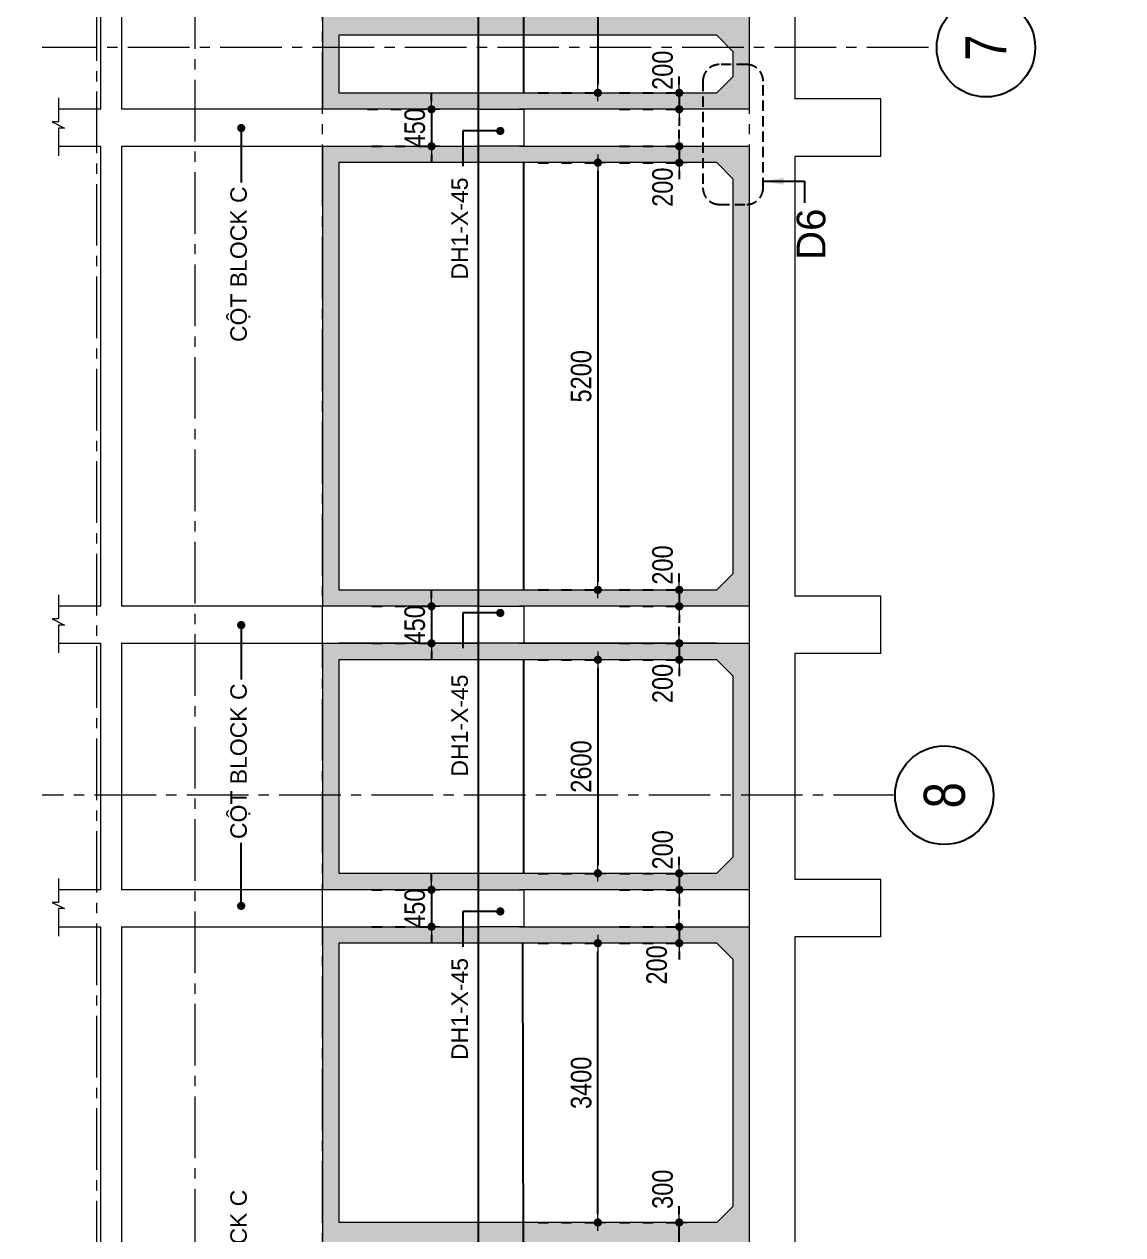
# Model space of a CAD drawing. Header units: millimetres. Extents: x -3021235 to -2791292, y 574414 to 656108.
# Drawn here: x -2916912 to -2903532, y 603510 to 618246 of the extents above; entities that cross this region are included whole.
import ezdxf
from ezdxf.enums import TextEntityAlignment as Align
from ezdxf.xclip import XClip

# ---------------------------------------------------------------- set-up
doc = ezdxf.new("R2010")
doc.units = ezdxf.units.MM
doc.header["$LTSCALE"] = 100
doc.header["$MEASUREMENT"] = 0
for name, pattern in [('A8-Chi tiet ramp doc$0$Grid Level$0$Center101', [13, 10, -1, 1, -1]), ('CENTER2', [1.125, 0.75, -0.125, 0.125, -0.125]), ('CHG_XX_Luoi truc$0$MB_Luoi truc$0$Center101', [13, 10, -1, 1, -1]), ('Grid level_tw b$0$Center101', [13, 10, -1, 1, -1]), ('Grid level_tw b$0$Grid A-F$0$Center101', [13, 10, -1, 1, -1]), ('Grid level_tw b$0$Hidden21', [3, 2, -1]), ('HIDDEN', [0.375, 0.25, -0.125]), ('HIDDEN5', [2.8375, 1.25, -1.5875])]:
    doc.linetypes.add(name, pattern=pattern)
doc.layers.get('0').update_dxf_attribs({"lineweight": 9})
doc.layers.get('Defpoints').update_dxf_attribs({"color": 254, "lineweight": 0})
for name, color, linetype, lineweight in [("'S_General_Dim_1", 1, 'Continuous', 18), ('CENTER', 8, 'CENTER2', 5), ('CHG_XX_Damsan_Ham 1$0$DGIONG', 4, 'Continuous', 13), ('Grid level_tw b$0$Basement CH', 252, 'Grid level_tw b$0$Hidden21', 9), ('S_Concrete_Cont_2 Normal', 2, 'Continuous', 13), ('S_Concrete_Hatch_252', 252, 'Continuous', 25)]:
    doc.layers.add(name, color=color, linetype=linetype, lineweight=lineweight)
for name, color, linetype in [('A14-Chi Tiet Be Nuoc SH+PCCC$0$Level', 94, 'Continuous'), ('A8-Chi tiet ramp doc$0$Grid Level$0$Podium Grid Line', 251, 'A8-Chi tiet ramp doc$0$Grid Level$0$Center101'), ('CHG_XX_Cot_Ham 1$0$mb_cot tang 1-3$0$Concrete Line', 6, 'Continuous'), ('CHG_XX_Luoi truc$0$Grid', 34, 'Continuous'), ('CHG_XX_Luoi truc$0$Grid Line', 251, 'CHG_XX_Luoi truc$0$MB_Luoi truc$0$Center101'), ('ChuNho', 7, 'Continuous'), ('DBao', 102, 'Continuous'), ('DGiong', 7, 'Continuous'), ('Dim 100', 14, 'Continuous'), ('Grid level_tw b$0$Basement Grid Line', 250, 'Grid level_tw b$0$Center101'), ('Grid level_tw b$0$Grid Line', 251, 'Grid level_tw b$0$Grid A-F$0$Center101'), ('Ky hieu Truc', 1, 'Continuous'), ('mb_cot ham 2$0$Concrete Hatch', 218, 'Continuous'), ('mb_cot ham 2$0$Concrete Line', 6, 'Continuous'), ('mb_cot ham 2$0$Concrete Solid', 216, 'Continuous')]:
    doc.layers.add(name, color=color, linetype=linetype)
doc.styles.add('ARIAL', font='ARIALN.TTF')
doc.styles.add('CHG_XX_Luoi truc$0$MB_Luoi truc$0$Grid A-F$0$VNI-HelveCB', font='VHELVCB_0.TTF')
doc.styles.add('CHU GHI CHU', font='arial.ttf', dxfattribs={"height": 200})
doc.styles.add('Grid Line 200$0$VNI-HelveCB', font='VHELVCB_0.TTF')
doc.dimstyles.new('RHE_100', dxfattribs={"dimscale": 100, "dimtxt": 2.5, "dimasz": 1, "dimexe": 0, "dimexo": 0, "dimgap": 0.75, "dimtad": 1, "dimdec": 0, "dimrnd": 10, "dimzin": 9, "dimdsep": 46, "dimtxsty": 'ARIAL', "dimblk1": 'DIMDOT', "dimblk2": 'DIMDOT', "dimsah": 1, "dimcen": 2, "dimdle": 3, "dimclre": 8, "dimclrt": 2, "dimadec": 0, "dimazin": 0, "dimtfac": 1, "dimtdec": 0, "dimtix": 1, "dimtmove": 2, "dimatfit": 3, "dimldrblk": 'DIMPIJL', "dimfxl": 1, "dimtvp": 1.8, "dimtolj": 1, "dimtzin": 0, "dimarcsym": 0})
pattern_1 = [(140, (-2335649.36, 3528780.3), (20.708205, 236.69586), [24.75, -272.25]), (85, (-2335649.36, 3528780.3), (-248.223404, -45.78794), [19.8, -217.8]), (190.4514445, (-2335647.64, 3528800.02), (-227.515197, 190.90792), [21.034263, -231.376897]), (136.1842, (-2335715.36, 3528780.3), (54.621363, 352.18964), [37.125, -408.375]), (186.635635, (-2335710.8, 3528809.64), (-321.45914, 308.438442), [31.551413, -347.06554]), (81.184164, (-2335715.36, 3528780.3), (-321.45914, 308.43844), [29.7, -326.7]), (111, (-2335698.86, 3528813.3), (132.864234, 196.979327), [24.75, -272.25]), (56, (-2335698.86, 3528813.3), (-239.299515, 80.29406), [19.8, -217.8]), (161.451445, (-2335687.8, 3528829.7), (-106.43528, 277.273384), [21.034263, -231.376897]), (127.5, (-2335649.36, 3528780.29), (-109.8549718, 4.0127523), [0, -215.16, 0, -221.1, 0, -218.625]), (97.5, (-2335649.36, 3528780.29), (-130.155865, 86.8129474), [0, -126.06, 0, -210.21, 0, -83.325]), (57.5, (-2335649.36, 3528706.7), (7.4431077, 176.161404), [0, -82.5, 0, -257.4, 0, -341.55]), (47.5, (-2335649.36, 3528673.7), (-33.034644, 192.451436), [0, -107.25, 0, -170.94, 0, -242.55])]

# ---------------------------------------------------------------- blocks, each defined once
blk = doc.blocks.new('DIMDOT')
for p, q in [((1, 0), (-1, 0)), ((0, -1), (0, 1))]:
    blk.add_line(p, q)
at = {"const_width": 0.5}
blk.add_lwpolyline([(-0.25, 0, 1), (0.25, 0, 1)], format="xyb", close=True, dxfattribs=at)
blk = doc.blocks.new('*D238')
at = {"layer": "'S_General_Dim_1", "color": 8, "linetype": 'HIDDEN5', "lineweight": -2, "transparency": 16777216}
for p, q in [((-2910653, 623060), (-2909925, 623060)), ((-2910653, 617410), (-2909925, 617410))]:
    blk.add_line(p, q, dxfattribs=at)
at = {"layer": "'S_General_Dim_1", "color": 0, "lineweight": -2, "transparency": 16777216}
blk.add_line((-2909925, 622960), (-2909925, 617510), dxfattribs=at)
at = {"layer": 'Defpoints', "color": 0, "transparency": 16777216}
for p in [(-2910653, 623060), (-2910653, 617410), (-2909925, 617410)]:
    blk.add_point(p, dxfattribs=at)
at = {"layer": "'S_General_Dim_1", "color": 0, "lineweight": -2, "transparency": 16777216, "xscale": 100, "yscale": 100, "zscale": 100}
for p, rotation in [((-2909925, 623060), 90), ((-2909925, 617410), 270)]:
    blk.add_blockref('DIMDOT', p, dxfattribs=dict(at, rotation=rotation))
at = {"layer": "'S_General_Dim_1", "color": 2, "transparency": 16777216, "insert": (-2910128, 620235), "char_height": 250, "attachment_point": 5, "rotation": 90, "style": 'ARIAL'}
blk.add_mtext('\\A1;5650', dxfattribs=at)
blk = doc.blocks.new('DIMPIJL')
at = {"linetype": 'ByBlock'}
blk.add_solid([(-2.5, 0.42), (-2.5, -0.42), (0, 0)], dxfattribs=at)
blk = doc.blocks.new('*D239')
at = {"layer": "'S_General_Dim_1", "color": 0, "lineweight": -2, "transparency": 16777216}
for p, q in [((-2908934, 617510), (-2908934, 617610)), ((-2908934, 617410), (-2908934, 617210)), ((-2908934, 617110), (-2908934, 617010))]:
    blk.add_line(p, q, dxfattribs=at)
at = {"layer": "'S_General_Dim_1", "color": 8, "linetype": 'HIDDEN5', "lineweight": -2, "transparency": 16777216}
for p, q in [((-2909662, 617410), (-2908934, 617410)), ((-2909662, 617210), (-2908934, 617210))]:
    blk.add_line(p, q, dxfattribs=at)
at = {"layer": 'Defpoints', "color": 0, "transparency": 16777216}
for p in [(-2909662, 617410), (-2909662, 617210), (-2908934, 617210)]:
    blk.add_point(p, dxfattribs=at)
at = {"layer": "'S_General_Dim_1", "color": 0, "lineweight": -2, "transparency": 16777216, "xscale": 100, "yscale": 100, "zscale": 100}
for p, rotation in [((-2908934, 617410), 270), ((-2908934, 617210), 90)]:
    blk.add_blockref('DIMDOT', p, dxfattribs=dict(at, rotation=rotation))
at = {"layer": "'S_General_Dim_1", "color": 2, "transparency": 16777216, "insert": (-2909136, 617685), "char_height": 250, "attachment_point": 5, "rotation": 90, "style": 'ARIAL'}
blk.add_mtext('\\A1;200', dxfattribs=at)
blk = doc.blocks.new('*D240')
at = {"layer": "'S_General_Dim_1", "color": 0, "lineweight": -2, "transparency": 16777216}
for p, q in [((-2911951, 617310), (-2911951, 617410)), ((-2911951, 617210), (-2911951, 616760)), ((-2911951, 616660), (-2911951, 616560))]:
    blk.add_line(p, q, dxfattribs=at)
at = {"layer": "'S_General_Dim_1", "color": 8, "linetype": 'HIDDEN5', "lineweight": -2, "transparency": 16777216}
for p, q in [((-2912729, 617210), (-2911951, 617210)), ((-2912679, 616760), (-2911951, 616760))]:
    blk.add_line(p, q, dxfattribs=at)
at = {"layer": 'Defpoints', "color": 0, "transparency": 16777216}
for p in [(-2912729, 617210), (-2912679, 616760), (-2911951, 616760)]:
    blk.add_point(p, dxfattribs=at)
at = {"layer": "'S_General_Dim_1", "color": 0, "lineweight": -2, "transparency": 16777216, "xscale": 100, "yscale": 100, "zscale": 100}
for p, rotation in [((-2911951, 617210), 270), ((-2911951, 616760), 90)]:
    blk.add_blockref('DIMDOT', p, dxfattribs=dict(at, rotation=rotation))
at = {"layer": "'S_General_Dim_1", "color": 2, "transparency": 16777216, "insert": (-2912154, 616985), "char_height": 250, "attachment_point": 5, "rotation": 90, "style": 'ARIAL'}
blk.add_mtext('\\A1;450', dxfattribs=at)
blk = doc.blocks.new('*D241')
at = {"layer": "'S_General_Dim_1", "color": 0, "lineweight": -2, "transparency": 16777216}
for p, q in [((-2908934, 616860), (-2908934, 616960)), ((-2908934, 616760), (-2908934, 616560)), ((-2908934, 616460), (-2908934, 616360))]:
    blk.add_line(p, q, dxfattribs=at)
at = {"layer": "'S_General_Dim_1", "color": 8, "linetype": 'HIDDEN5', "lineweight": -2, "transparency": 16777216}
for p, q in [((-2909662, 616760), (-2908934, 616760)), ((-2909662, 616560), (-2908934, 616560))]:
    blk.add_line(p, q, dxfattribs=at)
at = {"layer": 'Defpoints', "color": 0, "transparency": 16777216}
for p in [(-2909662, 616760), (-2909662, 616560), (-2908934, 616560)]:
    blk.add_point(p, dxfattribs=at)
at = {"layer": "'S_General_Dim_1", "color": 0, "lineweight": -2, "transparency": 16777216, "xscale": 100, "yscale": 100, "zscale": 100}
for p, rotation in [((-2908934, 616760), 270), ((-2908934, 616560), 90)]:
    blk.add_blockref('DIMDOT', p, dxfattribs=dict(at, rotation=rotation))
at = {"layer": "'S_General_Dim_1", "color": 2, "transparency": 16777216, "insert": (-2909136, 616262), "char_height": 250, "attachment_point": 5, "rotation": 90, "style": 'ARIAL'}
blk.add_mtext('\\A1;200', dxfattribs=at)
blk = doc.blocks.new('*D242')
at = {"layer": "'S_General_Dim_1", "color": 8, "linetype": 'HIDDEN5', "lineweight": -2, "transparency": 16777216}
for p, q in [((-2910653, 616560), (-2909925, 616560)), ((-2910653, 611360), (-2909925, 611360))]:
    blk.add_line(p, q, dxfattribs=at)
at = {"layer": "'S_General_Dim_1", "color": 0, "lineweight": -2, "transparency": 16777216}
blk.add_line((-2909925, 616460), (-2909925, 611460), dxfattribs=at)
at = {"layer": 'Defpoints', "color": 0, "transparency": 16777216}
for p in [(-2910653, 616560), (-2910653, 611360), (-2909925, 611360)]:
    blk.add_point(p, dxfattribs=at)
at = {"layer": "'S_General_Dim_1", "color": 0, "lineweight": -2, "transparency": 16777216, "xscale": 100, "yscale": 100, "zscale": 100}
for p, rotation in [((-2909925, 616560), 90), ((-2909925, 611360), 270)]:
    blk.add_blockref('DIMDOT', p, dxfattribs=dict(at, rotation=rotation))
at = {"layer": "'S_General_Dim_1", "color": 2, "transparency": 16777216, "insert": (-2910128, 613960), "char_height": 250, "attachment_point": 5, "rotation": 90, "style": 'ARIAL'}
blk.add_mtext('\\A1;5200', dxfattribs=at)
blk = doc.blocks.new('*D243')
at = {"layer": "'S_General_Dim_1", "color": 0, "lineweight": -2, "transparency": 16777216}
for p, q in [((-2908934, 611460), (-2908934, 611560)), ((-2908934, 611360), (-2908934, 611160)), ((-2908934, 611060), (-2908934, 610960))]:
    blk.add_line(p, q, dxfattribs=at)
at = {"layer": "'S_General_Dim_1", "color": 8, "linetype": 'HIDDEN5', "lineweight": -2, "transparency": 16777216}
for p, q in [((-2909662, 611360), (-2908934, 611360)), ((-2909662, 611160), (-2908934, 611160))]:
    blk.add_line(p, q, dxfattribs=at)
at = {"layer": 'Defpoints', "color": 0, "transparency": 16777216}
for p in [(-2909662, 611360), (-2909662, 611160), (-2908934, 611160)]:
    blk.add_point(p, dxfattribs=at)
at = {"layer": "'S_General_Dim_1", "color": 0, "lineweight": -2, "transparency": 16777216, "xscale": 100, "yscale": 100, "zscale": 100}
for p, rotation in [((-2908934, 611360), 270), ((-2908934, 611160), 90)]:
    blk.add_blockref('DIMDOT', p, dxfattribs=dict(at, rotation=rotation))
at = {"layer": "'S_General_Dim_1", "color": 2, "transparency": 16777216, "insert": (-2909136, 611663), "char_height": 250, "attachment_point": 5, "rotation": 90, "style": 'ARIAL'}
blk.add_mtext('\\A1;200', dxfattribs=at)
blk = doc.blocks.new('*D244')
at = {"layer": "'S_General_Dim_1", "color": 0, "lineweight": -2, "transparency": 16777216}
for p, q in [((-2911951, 611260), (-2911951, 611360)), ((-2911951, 611160), (-2911951, 610710)), ((-2911951, 610610), (-2911951, 610510))]:
    blk.add_line(p, q, dxfattribs=at)
at = {"layer": "'S_General_Dim_1", "color": 8, "linetype": 'HIDDEN5', "lineweight": -2, "transparency": 16777216}
for p, q in [((-2912679, 611160), (-2911951, 611160)), ((-2912679, 610710), (-2911951, 610710))]:
    blk.add_line(p, q, dxfattribs=at)
at = {"layer": 'Defpoints', "color": 0, "transparency": 16777216}
for p in [(-2912679, 611160), (-2912679, 610710), (-2911951, 610710)]:
    blk.add_point(p, dxfattribs=at)
at = {"layer": "'S_General_Dim_1", "color": 0, "lineweight": -2, "transparency": 16777216, "xscale": 100, "yscale": 100, "zscale": 100}
for p, rotation in [((-2911951, 611160), 270), ((-2911951, 610710), 90)]:
    blk.add_blockref('DIMDOT', p, dxfattribs=dict(at, rotation=rotation))
at = {"layer": "'S_General_Dim_1", "color": 2, "transparency": 16777216, "insert": (-2912154, 610935), "char_height": 250, "attachment_point": 5, "rotation": 90, "style": 'ARIAL'}
blk.add_mtext('\\A1;450', dxfattribs=at)
blk = doc.blocks.new('*D245')
at = {"layer": "'S_General_Dim_1", "color": 0, "lineweight": -2, "transparency": 16777216}
for p, q in [((-2908934, 610810), (-2908934, 610910)), ((-2908934, 610710), (-2908934, 610510)), ((-2908934, 610410), (-2908934, 610310))]:
    blk.add_line(p, q, dxfattribs=at)
at = {"layer": "'S_General_Dim_1", "color": 8, "linetype": 'HIDDEN5', "lineweight": -2, "transparency": 16777216}
for p, q in [((-2909662, 610710), (-2908934, 610710)), ((-2909662, 610510), (-2908934, 610510))]:
    blk.add_line(p, q, dxfattribs=at)
at = {"layer": 'Defpoints', "color": 0, "transparency": 16777216}
for p in [(-2909662, 610710), (-2909662, 610510), (-2908934, 610510)]:
    blk.add_point(p, dxfattribs=at)
at = {"layer": "'S_General_Dim_1", "color": 0, "lineweight": -2, "transparency": 16777216, "xscale": 100, "yscale": 100, "zscale": 100}
for p, rotation in [((-2908934, 610710), 270), ((-2908934, 610510), 90)]:
    blk.add_blockref('DIMDOT', p, dxfattribs=dict(at, rotation=rotation))
at = {"layer": "'S_General_Dim_1", "color": 2, "transparency": 16777216, "insert": (-2909136, 610221), "char_height": 250, "attachment_point": 5, "rotation": 90, "style": 'ARIAL'}
blk.add_mtext('\\A1;200', dxfattribs=at)
blk = doc.blocks.new('*D246')
at = {"layer": "'S_General_Dim_1", "color": 8, "linetype": 'HIDDEN5', "lineweight": -2, "transparency": 16777216}
for p, q in [((-2910653, 610510), (-2909925, 610510)), ((-2910653, 607910), (-2909925, 607910))]:
    blk.add_line(p, q, dxfattribs=at)
at = {"layer": "'S_General_Dim_1", "color": 0, "lineweight": -2, "transparency": 16777216}
blk.add_line((-2909925, 610410), (-2909925, 608010), dxfattribs=at)
at = {"layer": 'Defpoints', "color": 0, "transparency": 16777216}
for p in [(-2910653, 610510), (-2910653, 607910), (-2909925, 607910)]:
    blk.add_point(p, dxfattribs=at)
at = {"layer": "'S_General_Dim_1", "color": 0, "lineweight": -2, "transparency": 16777216, "xscale": 100, "yscale": 100, "zscale": 100}
for p, rotation in [((-2909925, 610510), 90), ((-2909925, 607910), 270)]:
    blk.add_blockref('DIMDOT', p, dxfattribs=dict(at, rotation=rotation))
at = {"layer": "'S_General_Dim_1", "color": 2, "transparency": 16777216, "insert": (-2910128, 609210), "char_height": 250, "attachment_point": 5, "rotation": 90, "style": 'ARIAL'}
blk.add_mtext('\\A1;2600', dxfattribs=at)
blk = doc.blocks.new('*D247')
at = {"layer": "'S_General_Dim_1", "color": 0, "lineweight": -2, "transparency": 16777216}
for p, q in [((-2908934, 608010), (-2908934, 608110)), ((-2908934, 607910), (-2908934, 607710)), ((-2908934, 607610), (-2908934, 607510))]:
    blk.add_line(p, q, dxfattribs=at)
at = {"layer": "'S_General_Dim_1", "color": 8, "linetype": 'HIDDEN5', "lineweight": -2, "transparency": 16777216}
for p, q in [((-2909662, 607910), (-2908934, 607910)), ((-2909662, 607710), (-2908934, 607710))]:
    blk.add_line(p, q, dxfattribs=at)
at = {"layer": 'Defpoints', "color": 0, "transparency": 16777216}
for p in [(-2909662, 607910), (-2909662, 607710), (-2908934, 607710)]:
    blk.add_point(p, dxfattribs=at)
at = {"layer": "'S_General_Dim_1", "color": 0, "lineweight": -2, "transparency": 16777216, "xscale": 100, "yscale": 100, "zscale": 100}
for p, rotation in [((-2908934, 607910), 270), ((-2908934, 607710), 90)]:
    blk.add_blockref('DIMDOT', p, dxfattribs=dict(at, rotation=rotation))
at = {"layer": "'S_General_Dim_1", "color": 2, "transparency": 16777216, "insert": (-2909136, 608196), "char_height": 250, "attachment_point": 5, "rotation": 90, "style": 'ARIAL'}
blk.add_mtext('\\A1;200', dxfattribs=at)
blk = doc.blocks.new('*D248')
at = {"layer": "'S_General_Dim_1", "color": 0, "lineweight": -2, "transparency": 16777216}
for p, q in [((-2911951, 607810), (-2911951, 607910)), ((-2911951, 607710), (-2911951, 607260)), ((-2911951, 607160), (-2911951, 607060))]:
    blk.add_line(p, q, dxfattribs=at)
at = {"layer": "'S_General_Dim_1", "color": 8, "linetype": 'HIDDEN5', "lineweight": -2, "transparency": 16777216}
for p, q in [((-2912679, 607710), (-2911951, 607710)), ((-2912679, 607260), (-2911951, 607260))]:
    blk.add_line(p, q, dxfattribs=at)
at = {"layer": 'Defpoints', "color": 0, "transparency": 16777216}
for p in [(-2912679, 607710), (-2912679, 607260), (-2911951, 607260)]:
    blk.add_point(p, dxfattribs=at)
at = {"layer": "'S_General_Dim_1", "color": 0, "lineweight": -2, "transparency": 16777216, "xscale": 100, "yscale": 100, "zscale": 100}
for p, rotation in [((-2911951, 607710), 270), ((-2911951, 607260), 90)]:
    blk.add_blockref('DIMDOT', p, dxfattribs=dict(at, rotation=rotation))
at = {"layer": "'S_General_Dim_1", "color": 2, "transparency": 16777216, "insert": (-2912154, 607485), "char_height": 250, "attachment_point": 5, "rotation": 90, "style": 'ARIAL'}
blk.add_mtext('\\A1;450', dxfattribs=at)
blk = doc.blocks.new('*D249')
at = {"layer": "'S_General_Dim_1", "color": 0, "lineweight": -2, "transparency": 16777216}
for p, q in [((-2908934, 607360), (-2908934, 607460)), ((-2908934, 607260), (-2908934, 607060)), ((-2908934, 606960), (-2908934, 606860))]:
    blk.add_line(p, q, dxfattribs=at)
at = {"layer": "'S_General_Dim_1", "color": 8, "linetype": 'HIDDEN5', "lineweight": -2, "transparency": 16777216}
for p, q in [((-2909662, 607260), (-2908934, 607260)), ((-2909662, 607060), (-2908934, 607060))]:
    blk.add_line(p, q, dxfattribs=at)
at = {"layer": 'Defpoints', "color": 0, "transparency": 16777216}
for p in [(-2909662, 607260), (-2909662, 607060), (-2908934, 607060)]:
    blk.add_point(p, dxfattribs=at)
at = {"layer": "'S_General_Dim_1", "color": 0, "lineweight": -2, "transparency": 16777216, "xscale": 100, "yscale": 100, "zscale": 100}
for p, rotation in [((-2908934, 607260), 270), ((-2908934, 607060), 90)]:
    blk.add_blockref('DIMDOT', p, dxfattribs=dict(at, rotation=rotation))
at = {"layer": "'S_General_Dim_1", "color": 2, "transparency": 16777216, "insert": (-2909208, 606795), "char_height": 250, "attachment_point": 5, "rotation": 90, "style": 'ARIAL'}
blk.add_mtext('\\A1;200', dxfattribs=at)
blk = doc.blocks.new('*U1208')
at = {"layer": 'CHG_XX_Luoi truc$0$Grid Line'}
blk.add_line((0, 0), (0, 438), dxfattribs=at)
at = {"layer": 'CHG_XX_Luoi truc$0$Grid', "lineweight": -2, "style": 'CHG_XX_Luoi truc$0$MB_Luoi truc$0$Grid A-F$0$VNI-HelveCB'}
for tag, p in [('GRIDSUB', (0, 447)), ('GRID', (0, -9))]:
    blk.add_attdef(tag, text='', height=5, dxfattribs=at).set_placement(p, align=Align.MIDDLE)
blk = doc.blocks.new('CHG_XX_Luoi truc')
at = {"layer": 'CHG_XX_Luoi truc$0$Grid', "xscale": 300.0000000000013, "yscale": 300.0000000000013, "zscale": 300.0000000000013, "rotation": 90}
for p in [(110703, 106750), (110703, 97650)]:
    blk.add_blockref('*U1208', p, dxfattribs=at)
blk = doc.blocks.new('CHG_XX_Cot_Ham 1')
at = {"layer": 'CHG_XX_Cot_Ham 1$0$mb_cot tang 1-3$0$Concrete Line'}
blk.add_blockref('CHG_XX_Luoi truc', (0, 0), dxfattribs=at)
blk = doc.blocks.new('CHG_XX_Damsan_Ham 1', base_point=(3089256, -609981))
at = {"layer": 'CHG_XX_Damsan_Ham 1$0$DGIONG'}
blk.add_blockref('CHG_XX_Cot_Ham 1', (0, 0), dxfattribs=at)
blk = doc.blocks.new('*D394')
at = {"layer": "'S_General_Dim_1", "color": 0, "lineweight": -2, "transparency": 16777216}
for p, q in [((-2908934, 603760), (-2908934, 603860)), ((-2908934, 603360), (-2908934, 603660)), ((-2908934, 603260), (-2908934, 603160))]:
    blk.add_line(p, q, dxfattribs=at)
at = {"layer": "'S_General_Dim_1", "color": 8, "linetype": 'HIDDEN5', "lineweight": -2, "transparency": 16777216}
for p, q in [((-2909662, 603660), (-2908934, 603660)), ((-2909662, 603360), (-2908934, 603360))]:
    blk.add_line(p, q, dxfattribs=at)
at = {"layer": 'Defpoints', "color": 0, "transparency": 16777216}
for p in [(-2909662, 603660), (-2908934, 603660), (-2909662, 603360)]:
    blk.add_point(p, dxfattribs=at)
at = {"layer": "'S_General_Dim_1", "color": 0, "lineweight": -2, "transparency": 16777216, "xscale": 100, "yscale": 100, "zscale": 100}
for p, rotation in [((-2908934, 603660), 270), ((-2908934, 603360), 90)]:
    blk.add_blockref('DIMDOT', p, dxfattribs=dict(at, rotation=rotation))
at = {"layer": "'S_General_Dim_1", "color": 2, "transparency": 16777216, "insert": (-2909136, 604065), "char_height": 250, "attachment_point": 5, "rotation": 90, "style": 'ARIAL'}
blk.add_mtext('\\A1;300', dxfattribs=at)
blk = doc.blocks.new('*D395')
at = {"layer": "'S_General_Dim_1", "color": 8, "linetype": 'HIDDEN5', "lineweight": -2, "transparency": 16777216}
for p, q in [((-2910653, 607060), (-2909925, 607060)), ((-2910653, 603660), (-2909925, 603660))]:
    blk.add_line(p, q, dxfattribs=at)
at = {"layer": "'S_General_Dim_1", "color": 0, "lineweight": -2, "transparency": 16777216}
blk.add_line((-2909925, 603760), (-2909925, 606960), dxfattribs=at)
at = {"layer": 'Defpoints', "color": 0, "transparency": 16777216}
for p in [(-2910653, 607060), (-2909925, 607060), (-2910653, 603660)]:
    blk.add_point(p, dxfattribs=at)
at = {"layer": "'S_General_Dim_1", "color": 0, "lineweight": -2, "transparency": 16777216, "xscale": 100, "yscale": 100, "zscale": 100}
for p, rotation in [((-2909925, 607060), 90), ((-2909925, 603660), 270)]:
    blk.add_blockref('DIMDOT', p, dxfattribs=dict(at, rotation=rotation))
at = {"layer": "'S_General_Dim_1", "color": 2, "transparency": 16777216, "insert": (-2910128, 605360), "char_height": 250, "attachment_point": 5, "rotation": 90, "style": 'ARIAL'}
blk.add_mtext('\\A1;3400', dxfattribs=at)
blk = doc.blocks.new('mb_cot ham 2')
at = {"layer": 'mb_cot ham 2$0$Concrete Hatch'}
h = blk.add_hatch(dxfattribs=at)
h.set_pattern_fill('BTCT', color=256, scale=100, style=0, pattern_type=2)
h.set_pattern_definition([(45, (0, 0), (-176.7767, 176.7767), []), (45, (0, 110), (-176.7767, 176.7767), []), (50, (0, 0), (717.2602, -62.7521), [75, -825]), (355, (0, 0), (-138.7513, 752.192), [60, -660]), (100.4514, (59.8, -5.2), (578.5094, 689.4395), [63.7402, -701.142]), (46.1842, (0, 200), (1067.241, -165.519), [112.5, -1237.5]), (96.6356, (88.9, 186.2), (934.6627, 974.118), [95.61, -1051.713]), (351.1842, (0, 200), (934.662, 974.1186), [90, -990]), (21, (100, 150), (596.907, -402.6189), [75, -825]), (326, (100, 150), (243.3153, 725.15), [60, -660]), (71.4514, (149.74, 116.45), (840.2226, 322.5305), [63.7402, -701.142]), (37.5, (0, 0), (12.15986, 332.89385), [0, -652, 0, -670, 0, -662.5]), (7.5, (0, 0), (263.06954, 394.4117), [0, -382, 0, -637, 0, -252.5]), (327.5, (-223, 0), (533.82244, -22.55487), [0, -250, 0, -780, 0, -1035]), (317.5, (-323, 0), (583.1862, 100.105), [0, -325, 0, -518, 0, -735]), (0, (350, 350), (0, 1750), [175, -1575]), (0, (875, 700), (0, 1750), [175, -1575]), (0, (525, 1400), (0, 1750), [175, -700, 175, -700]), (90, (350, 350), (-1750, 1e-13), [175, -1575]), (90, (525, 1400), (-1750, 1e-13), [175, -1575]), (90, (1050, 700), (-1750, 1e-13), [175, -1575]), (90, (1400, 1225), (-1750, 1e-13), [175, -1575]), (135, (525, 350), (-1750.033, 2e-13), [247.52, -2227.4]), (135, (700, 1400), (-1750.033, 2e-13), [247.52, -2227.4]), (45, (875, 700), (0, 1750.033), [247.52, -494.97, 247.52, -1484.91]), (0, (-350, 0), (175, 175), [-350, 0])])
h.paths.add_polyline_path([(105750, -5914), (103435, -8700), (32650, -8700), (32650, 84350), (0, 84350), (0, 85750), (-10600, 85750), (-10600, 163100), (99534, 163100), (105750, 158110), (105750, 127422), (105750, 127341)], flags=16)
h.paths.add_polyline_path([(99639, 163400), (-10900, 163400), (-10900, 85450), (-300, 85450), (-300, 84050), (32350, 84050), (32350, -9000), (103576, -9000), (106050, -6022), (106050, 158254)])
at = {"layer": 'mb_cot ham 2$0$Concrete Solid'}
h = blk.add_hatch(color=256, dxfattribs=at)
h.paths.add_polyline_path([(105750, -5914), (103435, -8700), (32650, -8700), (32650, 84350), (0, 84350), (0, 85750), (-10600, 85750), (-10600, 163100), (99534, 163100), (105750, 158110)], flags=16)
h.paths.add_polyline_path([(99639, 163400), (-10900, 163400), (-10900, 85450), (-300, 85450), (-300, 84050), (32350, 84050), (32350, -9000), (103576, -9000), (106050, -6022), (106050, 158254)])
at = {"layer": 'mb_cot ham 2$0$Concrete Line'}
for points in [[(32350, 84050), (-300, 84050), (-300, 85450), (-10900, 85450), (-10900, 163400), (99639, 163400), (106050, 158254), (106050, -6022), (103576, -9000), (32350, -9000)], [(32650, 84350), (0, 84350), (0, 85750), (-10600, 85750), (-10600, 163100), (99534, 163100), (105750, 158110), (105750, -5914), (103435, -8700), (32650, -8700)]]:
    blk.add_lwpolyline(points, close=True, dxfattribs=at)
blk = doc.blocks.new('MB Ham 2')
blk.add_blockref('mb_cot ham 2', (0, 0))
blk = doc.blocks.new('Grid level_tw b')
at = {"layer": 'Grid level_tw b$0$Basement CH'}
blk.add_line((-48392.1, -4550), (127204.6, -4550), dxfattribs=at)
at = {"layer": 'Grid level_tw b$0$Basement Grid Line'}
blk.add_line((-48392.1, -3450), (127204.6, -3450), dxfattribs=at)
at = {"layer": 'Grid level_tw b$0$Grid Line'}
for p, q in [((-48487.3, 1200), (127204.6, 1200)), ((-48487.3, 0), (127204.6, 0))]:
    blk.add_line(p, q, dxfattribs=at)
at = {"layer": 'Grid level_tw b$0$Grid Line', "color": 1}
blk.add_line((-48487.3, 0), (127204.6, 0), dxfattribs=at)
blk.add_line((-48487.3, 0), (127204.6, 0), dxfattribs=at)
blk = doc.blocks.new('BeXLNTSec1')
at = {"layer": 'Dim 100'}
ref = blk.add_blockref('Grid level_tw b', (-5633.1, 6750), dxfattribs=dict(at, xscale=-1))
XClip(ref).set_block_clipping_path([(-49800.0970883614, -7788.799327363), (7299.0263748936, 1728.3155703177)])

msp = doc.modelspace()

# ---------------------------------------------------------------- hatches: boundary and pattern name
at = {"layer": 'S_Concrete_Hatch_252'}
h = msp.add_hatch(dxfattribs=at)
h.set_pattern_fill('AR-CONC', color=256, scale=33, angle=90)
h.set_pattern_definition(pattern_1)
h.paths.add_polyline_path([(-2910828, 623260.4), (-2910828, 623260.4), (-2911378, 623260.4), (-2913278, 623260.4), (-2913278, 617210.4), (-2911378, 617210.4), (-2910828, 617210.4), (-2908078, 617210.4), (-2908078, 623260.4)])
h.paths.add_polyline_path([(-2908278, 622860.4), (-2908278, 618610.4), (-2908478, 618410.4), (-2913078, 618410.4), (-2913078, 623060.4), (-2908478, 623060.4)], flags=16)
h.paths.add_polyline_path([(-2908478, 618110.4), (-2908278, 617910.4), (-2908278, 617610.4), (-2908478, 617410.4), (-2913078, 617410.4), (-2913078, 618110.4)], flags=16)
h = msp.add_hatch(dxfattribs=at)
h.set_pattern_fill('AR-CONC', color=256, scale=33, angle=90)
h.set_pattern_definition(pattern_1)
h.paths.add_polyline_path([(-2910828, 616760.4), (-2910828, 616760.4), (-2911378, 616760.4), (-2913278, 616760.4), (-2913278, 611160.4), (-2911378, 611160.4), (-2910828, 611160.4), (-2908078, 611160.4), (-2908078, 616760.4)])
h.paths.add_polyline_path([(-2908478, 616560.4), (-2908278, 616360.4), (-2908278, 611560.4), (-2908478, 611360.4), (-2913078, 611360.4), (-2913078, 616560.4)], flags=16)
h = msp.add_hatch(dxfattribs=at)
h.set_pattern_fill('AR-CONC', color=256, scale=33, angle=90)
h.set_pattern_definition(pattern_1)
h.paths.add_polyline_path([(-2910828, 610710.4), (-2910828, 610710.4), (-2911378, 610710.4), (-2913278, 610710.4), (-2913278, 607710.4), (-2911378, 607710.4), (-2910828, 607710.4), (-2908078, 607710.4), (-2908078, 610710.4)])
h.paths.add_polyline_path([(-2908278, 610310.4), (-2908278, 608110.4), (-2908478, 607910.4), (-2913078, 607910.4), (-2913078, 610510.4), (-2908478, 610510.4)], flags=16)
h = msp.add_hatch(dxfattribs=at)
h.set_pattern_fill('AR-CONC', color=256, scale=33, angle=90)
h.set_pattern_definition(pattern_1)
h.paths.add_polyline_path([(-2910828, 601660.4), (-2908078, 601660.4), (-2908078, 607260.4), (-2910828, 607260.4), (-2910828, 607260.4), (-2911378, 607260.4), (-2913278, 607260.4), (-2913278, 601660.4), (-2911378, 601660.4)])
h.paths.add_polyline_path([(-2908478, 603360.4), (-2908278, 603160.4), (-2908278, 602060.4), (-2908478, 601860.4), (-2913078, 601860.4), (-2913078, 603360.4)], flags=16)
h.paths.add_polyline_path([(-2913078, 603660.4), (-2913078, 607060.4), (-2908478, 607060.4), (-2908278, 606860.4), (-2908278, 603860.4), (-2908478, 603660.4)], flags=16)

# ---------------------------------------------------------------- linework, layer by layer
at = {"layer": "'S_General_Dim_1"}
for points in [[(-2916495.6, 617348), (-2916495.6, 617056.6), (-2916570.6, 617056.6), (-2916420.6, 616981.6), (-2916495.6, 616981.6), (-2916495.6, 616645)], [(-2916495.6, 611298), (-2916495.6, 611006.6), (-2916570.6, 611006.6), (-2916420.6, 610931.6), (-2916495.6, 610931.6), (-2916495.6, 610595)], [(-2916495.6, 607848), (-2916495.6, 607556.6), (-2916570.6, 607556.6), (-2916420.6, 607481.6), (-2916495.6, 607481.6), (-2916495.6, 607145)]]:
    msp.add_lwpolyline(points, dxfattribs=at)
at = {"layer": 'CENTER', "ltscale": 10}
for p, q in [((-2916028, 587425), (-2916028, 639600.7)), ((-2914828, 587569.6), (-2914828, 639600.7)), ((-2913278, 598030.5), (-2913278, 639600.7)), ((-2908078, 598030.5), (-2908078, 639600.7)), ((-2905899.3, 617960.4), (-2916692.4, 617960.4)), ((-2906306.1, 608860.4), (-2916692.4, 608860.4))]:
    msp.add_line(p, q, dxfattribs=at)
at = {"layer": 'DBao', "ltscale": 10}
msp.add_line((-2911381.5, 587801.5), (-2911378.5, 638385.4), dxfattribs=at)
at = {"layer": 'DBao'}
for p, q in [((-2911378, 617410.4), (-2911378, 623060.4)), ((-2910828, 617410.4), (-2910828, 623060.4)), ((-2911378, 611360.4), (-2911378, 616560.4)), ((-2910828, 611360.4), (-2910828, 616560.4)), ((-2911378, 607910.4), (-2911378, 610510.4)), ((-2910828, 607910.4), (-2910828, 610510.4)), ((-2911378, 601951.6), (-2911378, 607060.4)), ((-2910797.3, 587803.4), (-2910840.6, 607060.4))]:
    msp.add_line(p, q, dxfattribs=at)
at = {"layer": 'DGiong', "linetype": 'HIDDEN', "ltscale": 5}
msp.add_lwpolyline([(-2908645.7, 617554.3), (-2908645.7, 616252.5, 0.4142136), (-2908445.7, 616052.5), (-2908112.1, 616052.5, 0.4142136), (-2907912.1, 616252.5), (-2907912.1, 617554.3, 0.4142136), (-2908112.1, 617754.3), (-2908445.7, 617754.3, 0.4142136)], format="xyb", close=True, dxfattribs=at)
at = {"layer": 'Ky hieu Truc', "lineweight": -2}
for centre in [(-2905198.4, 617960.4), (-2905706.1, 608860.4)]:
    msp.add_circle(centre, 600, dxfattribs=at)
at = {"layer": 'S_Concrete_Cont_2 Normal'}
for p, q in [((-2913278, 623260.4), (-2913278, 617210.4)), ((-2907528, 623135.4), (-2907528, 617335.4)), ((-2908478, 618110.4), (-2913078, 618110.4)), ((-2913078, 618110.4), (-2913078, 617410.4)), ((-2908278, 617910.4), (-2908478, 618110.4)), ((-2908278, 617610.4), (-2908278, 617910.4)), ((-2908478, 617410.4), (-2908278, 617610.4)), ((-2913078, 617410.4), (-2908478, 617410.4)), ((-2906478, 617335.4), (-2907528, 617335.4)), ((-2906478, 616635.4), (-2906478, 617335.4)), ((-2915978, 617210.4), (-2916495.6, 617210.4)), ((-2911378, 617210.4), (-2915728, 617210.4)), ((-2908078, 617210.4), (-2910878, 617210.4)), ((-2916495.6, 616760.4), (-2915978, 616760.4)), ((-2915728, 616760.4), (-2911378, 616760.4)), ((-2913278, 616760.4), (-2913278, 611160.4)), ((-2910878, 616760.4), (-2908078, 616760.4)), ((-2908478, 616560.4), (-2913078, 616560.4)), ((-2913078, 616560.4), (-2913078, 611360.4)), ((-2908278, 616360.4), (-2908478, 616560.4)), ((-2906478, 616635.4), (-2907528, 616635.4)), ((-2907528, 616635.4), (-2907528, 611285.4)), ((-2908278, 611560.4), (-2908278, 616360.4)), ((-2908478, 611360.4), (-2908278, 611560.4)), ((-2913078, 611360.4), (-2908478, 611360.4)), ((-2906478, 611285.4), (-2907528, 611285.4)), ((-2906478, 610585.4), (-2906478, 611285.4)), ((-2915978, 611160.4), (-2916495.6, 611160.4)), ((-2911378, 611160.4), (-2915728, 611160.4)), ((-2916495.6, 610710.4), (-2915978, 610710.4)), ((-2915728, 610710.4), (-2911378, 610710.4)), ((-2913278, 610710.4), (-2913278, 607710.4)), ((-2908478, 610710.4), (-2913078, 610710.4)), ((-2910878, 610710.4), (-2908078, 610710.4)), ((-2913078, 610510.4), (-2913078, 607910.4)), ((-2908478, 610510.4), (-2913078, 610510.4)), ((-2908278, 610310.4), (-2908478, 610510.4)), ((-2906478, 610585.4), (-2907528, 610585.4)), ((-2907528, 610585.4), (-2907528, 607835.4)), ((-2908278, 608110.4), (-2908278, 610310.4)), ((-2908478, 607910.4), (-2908278, 608110.4)), ((-2913078, 607910.4), (-2908478, 607910.4)), ((-2906478, 607835.4), (-2907528, 607835.4)), ((-2906478, 607135.4), (-2906478, 607835.4)), ((-2915978, 607710.4), (-2916495.6, 607710.4)), ((-2911378, 607710.4), (-2915728, 607710.4)), ((-2908078, 607710.4), (-2910878, 607710.4)), ((-2916495.6, 607260.4), (-2915978, 607260.4)), ((-2915978, 587186.8), (-2915978, 607260.4)), ((-2915728, 607260.4), (-2911378, 607260.4)), ((-2915728, 607260.4), (-2915728, 587186.8)), ((-2913278, 607260.4), (-2913278, 601660.4)), ((-2910878, 607260.4), (-2908078, 607260.4)), ((-2906478, 607135.4), (-2907528, 607135.4)), ((-2907528, 607135.4), (-2907528, 601785.4)), ((-2908478, 607060.4), (-2913078, 607060.4)), ((-2913078, 607060.4), (-2913078, 603660.4)), ((-2908278, 606860.4), (-2908478, 607060.4)), ((-2908278, 603860.4), (-2908278, 606860.4)), ((-2908278, 603860.4), (-2908478, 603660.4)), ((-2908478, 603660.4), (-2913078, 603660.4))]:
    msp.add_line(p, q, dxfattribs=at)
for points in [[(-2915978, 617210.4), (-2915978, 623260.4)], [(-2915728, 623260.4), (-2915728, 617210.4)], [(-2908078, 617210.4), (-2908078, 623260.4)], [(-2915978, 611160.4), (-2915978, 616760.4)], [(-2915728, 616760.4), (-2915728, 611160.4)], [(-2908078, 611160.4), (-2908078, 616760.4)], [(-2908078, 607710.4), (-2908078, 611160.4), (-2910878, 611160.4)], [(-2915978, 607710.4), (-2915978, 610710.4)], [(-2915728, 610710.4), (-2915728, 607710.4)], [(-2908078, 601660.4), (-2908078, 607260.4)]]:
    msp.add_lwpolyline(points, dxfattribs=at)
for points in [[(-2910828, 617210.4), (-2910828, 616760.4), (-2911378, 616760.4), (-2911378, 617210.4)], [(-2910828, 611160.4), (-2910828, 610710.4), (-2911378, 610710.4), (-2911378, 611160.4)], [(-2910828, 607710.4), (-2910828, 607260.4), (-2911378, 607260.4), (-2911378, 607710.4)]]:
    msp.add_lwpolyline(points, close=True, dxfattribs=at)

# ---------------------------------------------------------------- block references
at = {"layer": 'A8-Chi tiet ramp doc$0$Grid Level$0$Podium Grid Line'}
ref = msp.add_blockref('CHG_XX_Damsan_Ham 1', (62941.5, -98770.6), dxfattribs=at)
XClip(ref).set_block_clipping_path([(93170.3433262068, 75208.4113567047), (106650.0424245549, 128471.1150953922)])
at = {"layer": 'Dim 100'}
ref = msp.add_blockref('MB Ham 2', (-2937895.1, 723273.2), dxfattribs=dict(at, rotation=270))
XClip(ref).set_block_clipping_path([(92965.4538799199, 76040.7481397346), (106222.6378766045, 128246.243671929)])
at = {"layer": 'Ky hieu Truc'}
msp.add_blockref('BeXLNTSec1', (-2835459, 602192.7), dxfattribs=at)

# ---------------------------------------------------------------- texts
at = {"layer": 'A14-Chi Tiet Be Nuoc SH+PCCC$0$Level', "style": 'CHU GHI CHU'}
for p in [(-2914200.9, 614377.2), (-2914200.9, 608327.2), (-2914200.9, 602165.7)]:
    msp.add_text('CỘT BLOCK C', height=200, rotation=90, dxfattribs=at).set_placement(p)
at = {"layer": 'ChuNho', "style": 'CHU GHI CHU'}
for s, height, p in [('DH1-X-45', 200, (-2911508.5, 615137.6)), ('D6', 350, (-2907154.1, 615376.4)), ('DH1-X-45', 200, (-2911508.5, 609087.6)), ('DH1-X-45', 200, (-2911508.5, 605637.6))]:
    msp.add_text(s, height=height, rotation=90, dxfattribs=at).set_placement(p)
at = {"layer": 'Ky hieu Truc', "color": 3, "style": 'Grid Line 200$0$VNI-HelveCB'}
for s, p in [('7', (-2905198.4, 617960.4)), ('8', (-2905706.1, 608860.4))]:
    msp.add_text(s, height=500, rotation=90, dxfattribs=at).set_placement(p, align=Align.MIDDLE)

# ---------------------------------------------------------------- dimensions: what is measured, and where the dimension line sits
at = {"layer": "'S_General_Dim_1"}
for base, p1, p2, picture, middle in [((-2909925.3, 617410.4), (-2910653.4, 623060.4), (-2910653.4, 617410.4), '*D238', (-2910127.9, 620235.4)), ((-2911951.2, 616760.4), (-2912729.4, 617210.4), (-2912679.4, 616760.4), '*D240', (-2912153.9, 616985.4)), ((-2909925.3, 611360.4), (-2910653.4, 616560.4), (-2910653.4, 611360.4), '*D242', (-2910127.9, 613960.4)), ((-2911951.2, 610710.4), (-2912679.4, 611160.4), (-2912679.4, 610710.4), '*D244', (-2912153.9, 610935.4)), ((-2909925.3, 607910.4), (-2910653.4, 610510.4), (-2910653.4, 607910.4), '*D246', (-2910127.9, 609210.4)), ((-2911951.2, 607260.4), (-2912679.4, 607710.4), (-2912679.4, 607260.4), '*D248', (-2912153.9, 607485.4)), ((-2909925.3, 607060.4), (-2910653.4, 603660.4), (-2910653.4, 607060.4), '*D395', (-2910127.9, 605360.4))]:
    dim = msp.add_linear_dim(base=base, p1=p1, p2=p2, angle=270, dimstyle='RHE_100', dxfattribs=at)
    dim.commit()
    dim.dimension.update_dxf_attribs({"geometry": picture, "text_midpoint": middle})
for base, p1, p2, picture, middle in [((-2908933.7, 617210.4), (-2909661.8, 617410.4), (-2909661.8, 617210.4), '*D239', (-2909136.4, 617684.7)), ((-2908933.7, 616560.4), (-2909661.8, 616760.4), (-2909661.8, 616560.4), '*D241', (-2909136.4, 616261.6)), ((-2908933.7, 611160.4), (-2909661.8, 611360.4), (-2909661.8, 611160.4), '*D243', (-2909136.4, 611662.7)), ((-2908933.7, 610510.4), (-2909661.8, 610710.4), (-2909661.8, 610510.4), '*D245', (-2909136.4, 610220.9)), ((-2908933.7, 607710.4), (-2909661.8, 607910.4), (-2909661.8, 607710.4), '*D247', (-2909136.4, 608196.1)), ((-2908933.7, 607060.4), (-2909661.8, 607260.4), (-2909661.8, 607060.4), '*D249', (-2909207.7, 606794.8)), ((-2908933.7, 603660.4), (-2909661.8, 603360.4), (-2909661.8, 603660.4), '*D394', (-2909136.4, 604064.9))]:
    dim = msp.add_linear_dim(base=base, p1=p1, p2=p2, angle=270, dimstyle='RHE_100', dxfattribs=at)
    dim.commit()
    dim.dimension.update_dxf_attribs({"geometry": picture, "text_midpoint": middle, "dimtype": 160})

# ---------------------------------------------------------------- leaders
at = {"layer": 'DGiong'}
for points in [[(-2914268.7, 616981.6), (-2914268.7, 616321.1), (-2914268.7, 616319.9)], [(-2911113.3, 616946.4), (-2911570.5, 616946.4), (-2911570.5, 616516.1)], [(-2911113.3, 611079.5), (-2911570.5, 611079.5), (-2911570.5, 610649.2)], [(-2914268.7, 610931.6), (-2914268.7, 610271.1), (-2914268.7, 610269.9)], [(-2914268.7, 607514.3), (-2914268.7, 608281), (-2914268.7, 608282.3)], [(-2911113.3, 607446.4), (-2911570.5, 607446.4), (-2911570.5, 607016.1)]]:
    msp.add_leader(points, dimstyle='RHE_100', override={"dimldrblk": 'Dot'}, dxfattribs=at)
msp.add_leader([(-2907910.4, 616333.8), (-2907410, 616333.8), (-2907410, 616071.8)], dimstyle='RHE_100', dxfattribs=at)

doc.saveas('drawing.dxf')
